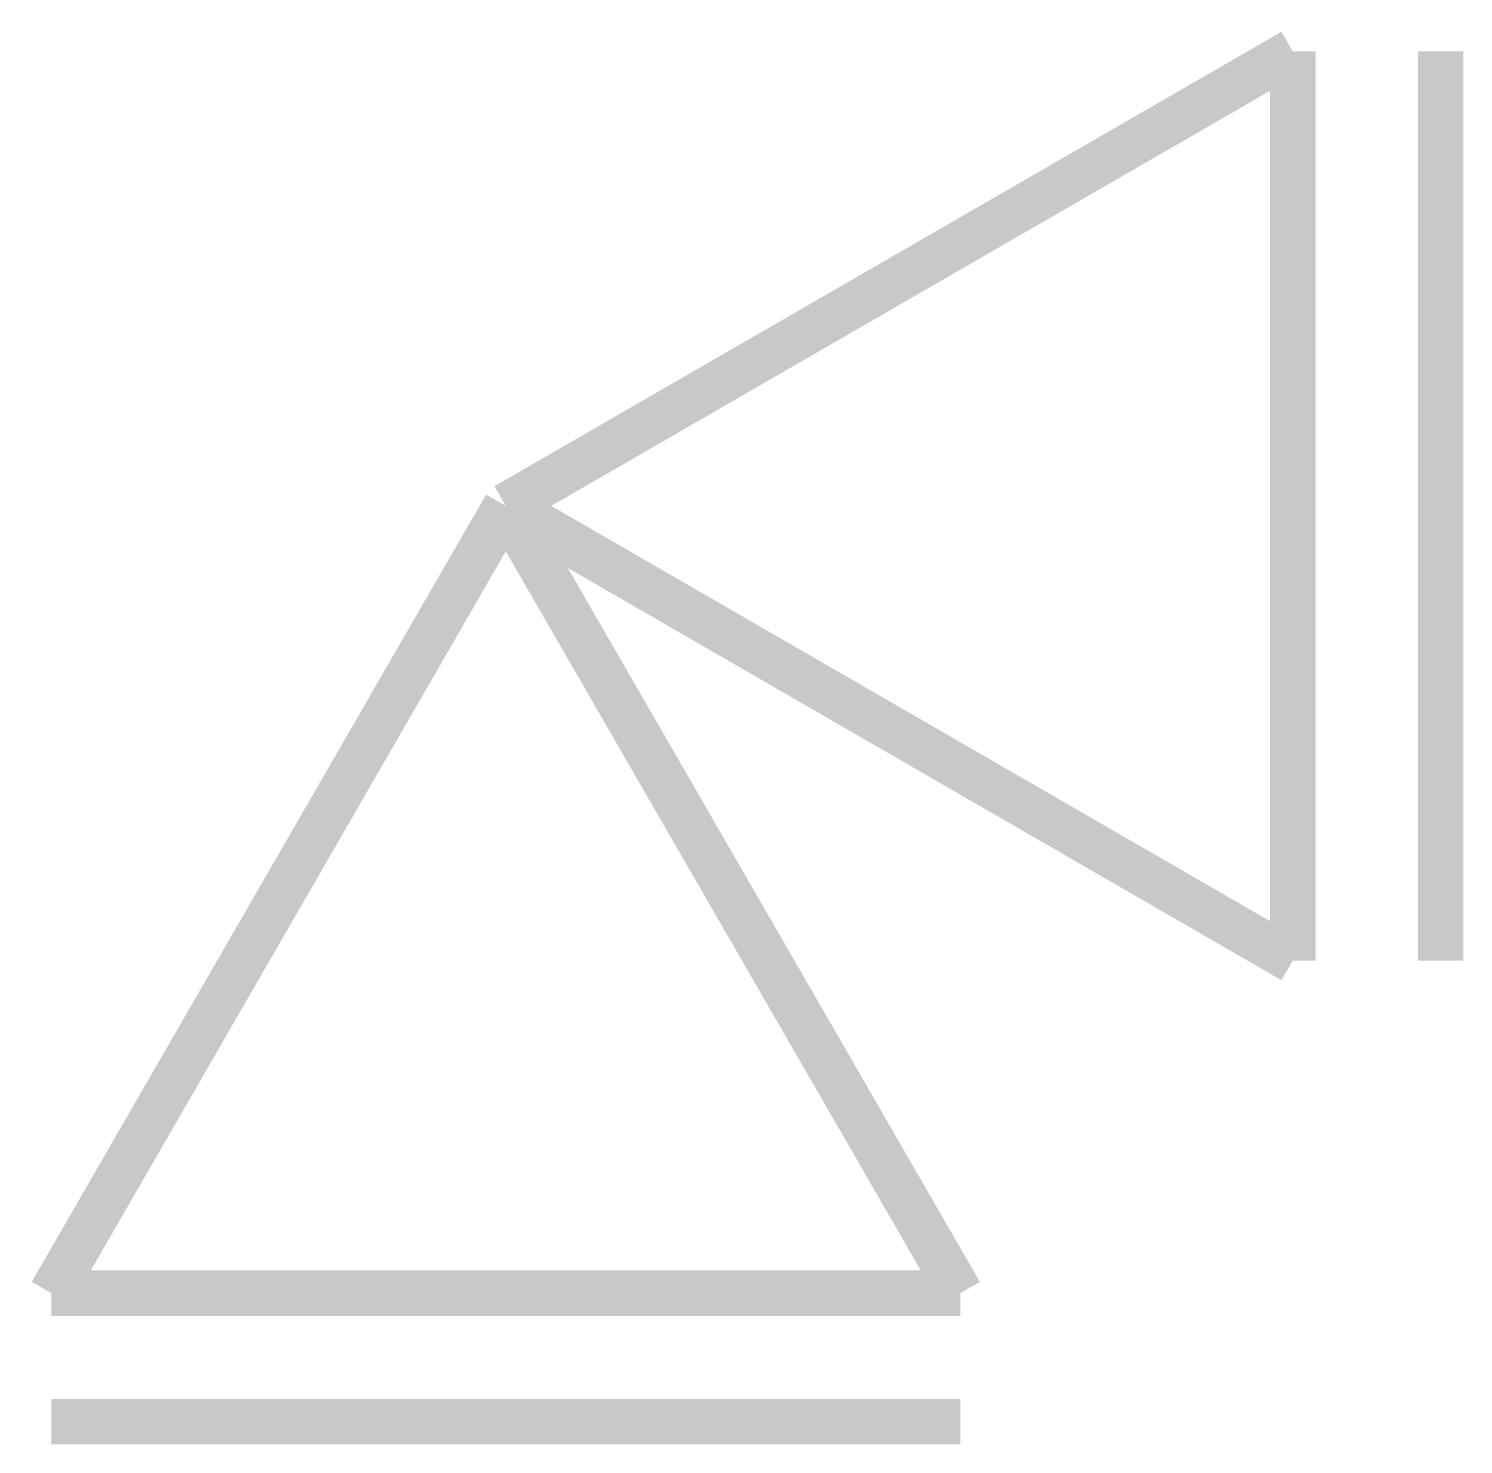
# Model space of a CAD drawing. Extents: x -5.3 to 10.5, y 6.5 to 22.1.
import ezdxf

# ---------------------------------------------------------------- set-up
doc = ezdxf.new("R2010")
doc.units = 0
doc.linetypes.add('CONTINUOUS1', pattern=[0])
doc.layers.get('0').update_dxf_attribs({"linetype": 'CONTINUOUS'})
doc.layers.add('003_THICK', color=7, linetype='CONTINUOUS1')

# ---------------------------------------------------------------- blocks, each defined once
blk = doc.blocks.new('角筏')
at = {"layer": '003_THICK', "const_width": 0.5}
for points in [[(0, 16.869), (8.66, 21.868)], [(8.66, 21.869), (8.66, 11.868)], [(10.286, 21.869), (10.286, 11.868)], [(0, 16.869), (-5, 8.208)], [(0, 16.869), (8.66, 11.868)], [(0, 16.869), (5, 8.208)], [(-5, 8.208), (5, 8.208)], [(-5, 6.796), (5, 6.796)]]:
    blk.add_lwpolyline(points, dxfattribs=at)

msp = doc.modelspace()

# ---------------------------------------------------------------- block references
at = {"linetype": 'Continuous'}
msp.add_blockref('角筏', (0, 0), dxfattribs=at)

doc.saveas('drawing.dxf')
